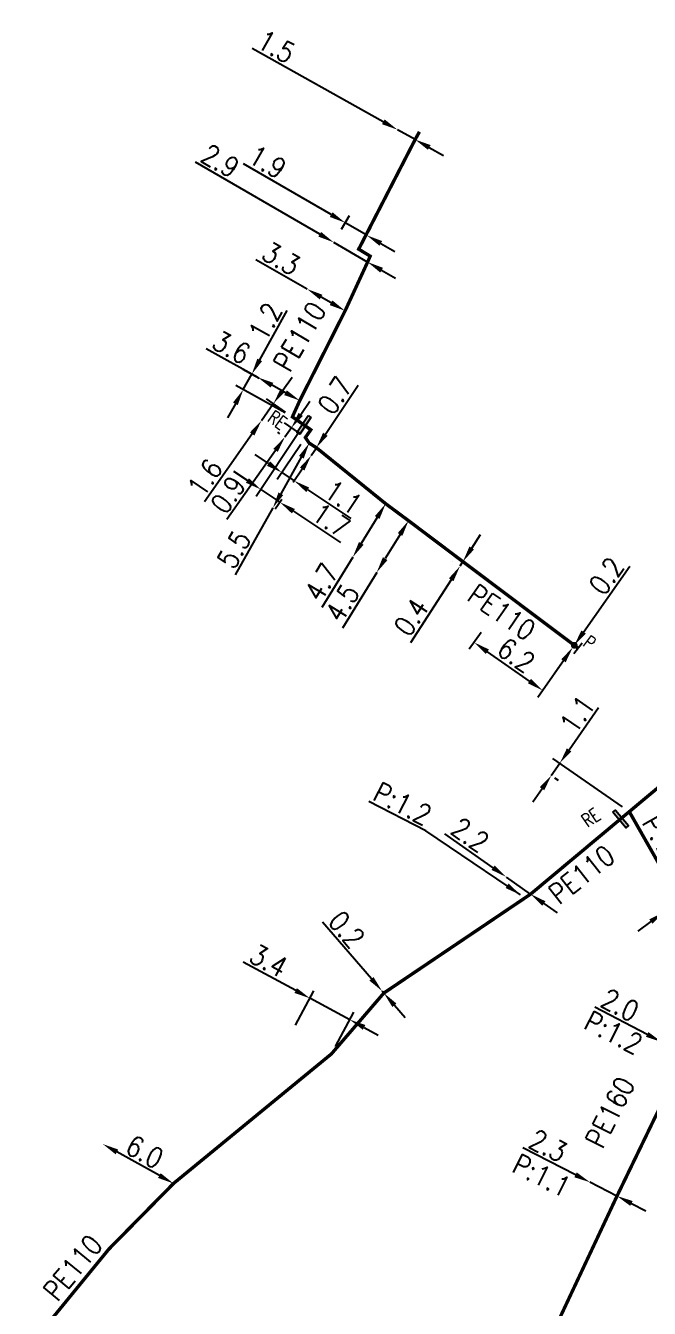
# Model space of a CAD drawing. Header units: millimetres. Extents: x 155997 to 157006, y 121209 to 122008.
# Drawn here: x 156372.4 to 156418.6, y 121912.9 to 122007.9 of the extents above; entities that cross this region are included whole.
import ezdxf
from ezdxf.enums import TextEntityAlignment as Align

# ---------------------------------------------------------------- set-up
doc = ezdxf.new("R2010")
doc.units = ezdxf.units.MM
doc.linetypes.add('L_25_PE', pattern=[2000, 1000, 1000])
doc.layers.get('0').update_dxf_attribs({"linetype": 'CONTINUOUS'})
for name, color, linetype in [('L_150', 1, 'CONTINUOUS'), ('L_300', 7, 'CONTINUOUS'), ('L_340', 7, 'CONTINUOUS')]:
    doc.layers.add(name, color=color, linetype=linetype)
doc.styles.add('G_ROMANS', font='ROMANS.SHX', dxfattribs={"width": 0.75})
doc.styles.get("Standard").update_dxf_attribs({"font": 'romans.shx', "width": 0.85})
doc.dimstyles.get("Standard").update_dxf_attribs({"dimtxt": 1.5, "dimasz": 1.2, "dimexe": 0.625, "dimexo": 0.625, "dimgap": 0.25, "dimtad": 1, "dimdec": 1, "dimzin": 0, "dimdsep": 46, "dimtxsty": 'Standard', "dimcen": -0.5, "dimadec": 0, "dimazin": 0, "dimtfac": 1, "dimtdec": 1, "dimtmove": 0, "dimatfit": 3, "dimfxl": 0, "dimtolj": 1, "dimtzin": 0, "dimarcsym": 0})

# ---------------------------------------------------------------- blocks, each defined once
blk = doc.blocks.new('*D90')
at = {"layer": 'L_150', "color": 0, "linetype": 'Continuous', "lineweight": -2, "transparency": 16777216}
for p, q in [((156398.895, 122000.736), (156389.169, 122006.16)), ((156401.254, 121999.421), (156399.943, 122000.152)), ((156402.302, 121998.837), (156403.35, 121998.252))]:
    blk.add_line(p, q, dxfattribs=at)
at = {"layer": 'L_150', "color": 0, "linetype": 'Continuous', "transparency": 16777216}
for points in [[(156398.993, 122000.911), (156398.798, 122000.561), (156399.943, 122000.152)], [(156402.399, 121999.012), (156402.204, 121998.662), (156401.254, 121999.421)]]:
    blk.add_solid(points, dxfattribs=at)
at = {"layer": 'L_150', "color": 0, "linetype": 'Continuous', "transparency": 16777216, "insert": (156390.961, 122006.305), "char_height": 1.5, "attachment_point": 5, "rotation": 330.85724}
blk.add_mtext('\\A1;1.5', dxfattribs=at)
blk = doc.blocks.new('*D91')
at = {"layer": 'L_150', "color": 0, "linetype": 'Continuous', "lineweight": -2, "transparency": 16777216}
for p, q in [((156395.031, 121993.865), (156388.538, 121997.633)), ((156395.787, 121992.775), (156396.383, 121993.803)), ((156397.669, 121992.334), (156396.069, 121993.263)), ((156397.387, 121991.847), (156397.983, 121992.875)), ((156398.707, 121991.732), (156399.745, 121991.13))]:
    blk.add_line(p, q, dxfattribs=at)
at = {"layer": 'L_150', "color": 0, "linetype": 'Continuous', "transparency": 16777216}
for points in [[(156395.132, 121994.038), (156394.931, 121993.692), (156396.069, 121993.263)], [(156398.808, 121991.905), (156398.607, 121991.559), (156397.669, 121992.334)]]:
    blk.add_solid(points, dxfattribs=at)
at = {"layer": 'L_150', "color": 0, "linetype": 'Continuous', "transparency": 16777216, "insert": (156390.307, 121997.763), "char_height": 1.5, "attachment_point": 5, "rotation": 329.87246}
blk.add_mtext('\\A1;1.9', dxfattribs=at)
blk = doc.blocks.new('*D92')
at = {"layer": 'L_150', "color": 0, "linetype": 'Continuous', "lineweight": -2, "transparency": 16777216}
for p, q in [((156394.186, 121992.409), (156384.978, 121997.753)), ((156397.733, 121990.351), (156395.224, 121991.807)), ((156398.771, 121989.749), (156399.808, 121989.146))]:
    blk.add_line(p, q, dxfattribs=at)
at = {"layer": 'L_150', "color": 0, "linetype": 'Continuous', "transparency": 16777216}
for points in [[(156394.287, 121992.582), (156394.086, 121992.236), (156395.224, 121991.807)], [(156398.871, 121989.922), (156398.67, 121989.576), (156397.733, 121990.351)]]:
    blk.add_solid(points, dxfattribs=at)
at = {"layer": 'L_150', "color": 0, "linetype": 'Continuous', "transparency": 16777216, "insert": (156386.825, 121997.837), "char_height": 1.5, "attachment_point": 5, "rotation": 329.87246}
blk.add_mtext('\\A1;2.9', dxfattribs=at)
blk = doc.blocks.new('*D93')
at = {"layer": 'L_150', "color": 0, "linetype": 'Continuous', "lineweight": -2, "transparency": 16777216}
for p, q in [((156393.246, 121988.354), (156389.452, 121990.526)), ((156395.025, 121987.335), (156394.287, 121987.757))]:
    blk.add_line(p, q, dxfattribs=at)
at = {"layer": 'L_150', "color": 0, "linetype": 'Continuous', "transparency": 16777216}
for points in [[(156394.387, 121987.931), (156394.188, 121987.584), (156393.246, 121988.354)], [(156395.124, 121987.509), (156394.926, 121987.162), (156396.066, 121986.739)]]:
    blk.add_solid(points, dxfattribs=at)
at = {"layer": 'L_150', "color": 0, "linetype": 'Continuous', "transparency": 16777216, "insert": (156391.325, 121990.606), "char_height": 1.5, "attachment_point": 5, "rotation": 330.2081}
blk.add_mtext('\\A1;3.3', dxfattribs=at)
blk = doc.blocks.new('*D94')
at = {"layer": 'L_150', "color": 0, "linetype": 'Continuous', "lineweight": -2, "transparency": 16777216}
for p, q in [((156389.6, 121981.812), (156385.775, 121983.928)), ((156391.656, 121980.674), (156390.65, 121981.231))]:
    blk.add_line(p, q, dxfattribs=at)
at = {"layer": 'L_150', "color": 0, "linetype": 'Continuous', "transparency": 16777216}
for points in [[(156390.747, 121981.406), (156390.553, 121981.056), (156389.6, 121981.812)], [(156391.753, 121980.849), (156391.559, 121980.499), (156392.706, 121980.093)]]:
    blk.add_solid(points, dxfattribs=at)
at = {"layer": 'L_150', "color": 0, "linetype": 'Continuous', "transparency": 16777216, "insert": (156387.646, 121984.035), "char_height": 1.5, "attachment_point": 5, "rotation": 331.04761}
blk.add_mtext('\\A1;3.6', dxfattribs=at)
blk = doc.blocks.new('*D95')
at = {"layer": 'L_150', "color": 0, "linetype": 'Continuous', "lineweight": -2, "transparency": 16777216}
for p, q in [((156389.737, 121983.107), (156391.765, 121986.773)), ((156388.483, 121982.43), (156389.703, 121981.755)), ((156388.517, 121980.903), (156389.156, 121982.057)), ((156391.614, 121979.19), (156387.97, 121981.206)), ((156387.936, 121979.853), (156387.355, 121978.803))]:
    blk.add_line(p, q, dxfattribs=at)
at = {"layer": 'L_150', "color": 0, "linetype": 'Continuous', "transparency": 16777216}
for points in [[(156389.562, 121983.204), (156389.912, 121983.011), (156389.156, 121982.057)], [(156387.761, 121979.95), (156388.111, 121979.756), (156388.517, 121980.903)]]:
    blk.add_solid(points, dxfattribs=at)
at = {"layer": 'L_150', "color": 0, "linetype": 'Continuous', "transparency": 16777216, "insert": (156390.166, 121985.949), "char_height": 1.5, "attachment_point": 5, "rotation": 61.04761}
blk.add_mtext('\\A1;1.2', dxfattribs=at)
blk = doc.blocks.new('*D96')
at = {"layer": 'L_150', "color": 0, "linetype": 'Continuous', "lineweight": -2, "transparency": 16777216}
for p, q in [((156394.602, 121977.602), (156397.03, 121981.238)), ((156393.547, 121976.022), (156393.936, 121976.604)), ((156392.881, 121975.024), (156392.215, 121974.026))]:
    blk.add_line(p, q, dxfattribs=at)
at = {"layer": 'L_150', "color": 0, "linetype": 'Continuous', "transparency": 16777216}
for points in [[(156394.436, 121977.713), (156394.769, 121977.491), (156393.936, 121976.604)], [(156392.715, 121975.135), (156393.048, 121974.913), (156393.547, 121976.022)]]:
    blk.add_solid(points, dxfattribs=at)
at = {"layer": 'L_150', "color": 0, "linetype": 'Continuous', "transparency": 16777216, "insert": (156395.317, 121980.474), "char_height": 1.5, "attachment_point": 5, "rotation": 56.27323}
blk.add_mtext('\\A1;0.7', dxfattribs=at)
blk = doc.blocks.new('*D97')
at = {"layer": 'L_150', "color": 0, "linetype": 'Continuous', "lineweight": -2, "transparency": 16777216}
for p, q in [((156392.775, 121976.839), (156391.041, 121974.241)), ((156390.39, 121975.427), (156389.392, 121976.093)), ((156391.388, 121974.761), (156392.299, 121974.152)), ((156393.297, 121973.486), (156396.478, 121971.362))]:
    blk.add_line(p, q, dxfattribs=at)
at = {"layer": 'L_150', "color": 0, "linetype": 'Continuous', "transparency": 16777216}
for points in [[(156390.501, 121975.593), (156390.279, 121975.26), (156391.388, 121974.761)], [(156393.408, 121973.652), (156393.186, 121973.319), (156392.299, 121974.152)]]:
    blk.add_solid(points, dxfattribs=at)
at = {"layer": 'L_150', "color": 0, "linetype": 'Continuous', "transparency": 16777216, "insert": (156395.942, 121972.922), "char_height": 1.5, "attachment_point": 5, "rotation": 326.27323}
blk.add_mtext('\\A1;1.1', dxfattribs=at)
blk = doc.blocks.new('*D98')
at = {"layer": 'L_340', "color": 0, "linetype": 'Continuous', "lineweight": -2, "transparency": 16777216}
for p, q in [((156392.669, 121977.768), (156389.478, 121972.988)), ((156388.827, 121974.174), (156387.829, 121974.84)), ((156389.825, 121973.508), (156391.239, 121972.564)), ((156391.373, 121972.765), (156390.892, 121972.044)), ((156392.237, 121971.898), (156395.721, 121969.572))]:
    blk.add_line(p, q, dxfattribs=at)
at = {"layer": 'L_340', "color": 0, "linetype": 'Continuous', "transparency": 16777216}
for points in [[(156388.938, 121974.34), (156388.716, 121974.008), (156389.825, 121973.508)], [(156392.348, 121972.064), (156392.126, 121971.731), (156391.239, 121972.564)]]:
    blk.add_solid(points, dxfattribs=at)
at = {"layer": 'L_340', "color": 0, "linetype": 'Continuous', "transparency": 16777216, "insert": (156395.033, 121971.233), "char_height": 1.5, "attachment_point": 5, "rotation": 326.27323}
blk.add_mtext('\\A1;1.7', dxfattribs=at)
blk = doc.blocks.new('*D99')
at = {"layer": 'L_150', "color": 0, "linetype": 'Continuous', "lineweight": -2, "transparency": 16777216}
for p, q in [((156398.443, 121971.433), (156397.262, 121969.518)), ((156396.633, 121968.496), (156394.338, 121964.775))]:
    blk.add_line(p, q, dxfattribs=at)
at = {"layer": 'L_150', "color": 0, "linetype": 'Continuous', "transparency": 16777216}
for points in [[(156398.273, 121971.538), (156398.614, 121971.328), (156399.073, 121972.454)], [(156397.092, 121969.623), (156397.433, 121969.413), (156396.633, 121968.496)]]:
    blk.add_solid(points, dxfattribs=at)
at = {"layer": 'L_150', "color": 0, "linetype": 'Continuous', "transparency": 16777216, "insert": (156394.319, 121966.65), "char_height": 1.5, "attachment_point": 5, "rotation": 58.34126}
blk.add_mtext('\\A1;4.7', dxfattribs=at)
blk = doc.blocks.new('*D100')
at = {"layer": 'L_150', "color": 0, "linetype": 'Continuous', "lineweight": -2, "transparency": 16777216}
for p, q in [((156400.136, 121970.177), (156399.035, 121968.388)), ((156398.406, 121967.366), (156395.865, 121963.236))]:
    blk.add_line(p, q, dxfattribs=at)
at = {"layer": 'L_150', "color": 0, "linetype": 'Continuous', "transparency": 16777216}
for points in [[(156399.966, 121970.282), (156400.306, 121970.072), (156400.765, 121971.199)], [(156398.865, 121968.493), (156399.206, 121968.283), (156398.406, 121967.366)]]:
    blk.add_solid(points, dxfattribs=at)
at = {"layer": 'L_150', "color": 0, "linetype": 'Continuous', "transparency": 16777216, "insert": (156395.844, 121965.111), "char_height": 1.5, "attachment_point": 5, "rotation": 58.39184}
blk.add_mtext('\\A1;4.5', dxfattribs=at)
blk = doc.blocks.new('*D101')
at = {"layer": 'L_150', "color": 0, "linetype": 'Continuous', "lineweight": -2, "transparency": 16777216}
for p, q in [((156392.82, 121975.895), (156391.302, 121973.192)), ((156390.715, 121972.145), (156387.928, 121967.183))]:
    blk.add_line(p, q, dxfattribs=at)
at = {"layer": 'L_150', "color": 0, "linetype": 'Continuous', "transparency": 16777216}
for points in [[(156392.646, 121975.993), (156392.995, 121975.797), (156393.408, 121976.941)], [(156391.128, 121973.29), (156391.477, 121973.094), (156390.715, 121972.145)]]:
    blk.add_solid(points, dxfattribs=at)
at = {"layer": 'L_150', "color": 0, "linetype": 'Continuous', "transparency": 16777216, "insert": (156387.833, 121969.055), "char_height": 1.5, "attachment_point": 5, "rotation": 60.68522}
blk.add_mtext('\\A1;5.5', dxfattribs=at)
blk = doc.blocks.new('*D102')
at = {"layer": 'L_150', "color": 0, "linetype": 'Continuous', "lineweight": -2, "transparency": 16777216}
for p, q in [((156391.446, 121980.854), (156392.135, 121981.837)), ((156390.757, 121979.871), (156389.867, 121978.602)), ((156391.649, 121979.246), (156390.245, 121980.23)), ((156389.178, 121977.62), (156385.647, 121972.583))]:
    blk.add_line(p, q, dxfattribs=at)
at = {"layer": 'L_150', "color": 0, "linetype": 'Continuous', "transparency": 16777216}
for points in [[(156391.282, 121980.969), (156391.61, 121980.739), (156390.757, 121979.871)], [(156389.014, 121977.735), (156389.342, 121977.505), (156389.867, 121978.602)]]:
    blk.add_solid(points, dxfattribs=at)
at = {"layer": 'L_150', "color": 0, "linetype": 'Continuous', "transparency": 16777216, "insert": (156385.686, 121974.381), "char_height": 1.5, "attachment_point": 5, "rotation": 54.96422}
blk.add_mtext('\\A1;1.6', dxfattribs=at)
blk = doc.blocks.new('*D103')
at = {"layer": 'L_150', "color": 0, "linetype": 'Continuous', "lineweight": -2, "transparency": 16777216}
for p, q in [((156405.445, 121969.175), (156406.096, 121970.183)), ((156404.051, 121968.171), (156404.051, 121968.171)), ((156404.268, 121968.506), (156404.268, 121968.506)), ((156404.793, 121968.167), (156404.576, 121967.831)), ((156403.925, 121966.823), (156400.913, 121962.162))]:
    blk.add_line(p, q, dxfattribs=at)
at = {"layer": 'L_150', "color": 0, "linetype": 'Continuous', "transparency": 16777216}
for points in [[(156405.277, 121969.284), (156405.613, 121969.067), (156404.793, 121968.167)], [(156403.757, 121966.932), (156404.093, 121966.715), (156404.576, 121967.831)]]:
    blk.add_solid(points, dxfattribs=at)
at = {"layer": 'L_150', "color": 0, "linetype": 'Continuous', "transparency": 16777216, "insert": (156400.95, 121964.062), "char_height": 1.5, "attachment_point": 5, "rotation": 57.13011}
blk.add_mtext('\\A1;0.4', dxfattribs=at)
blk = doc.blocks.new('*D104')
at = {"layer": 'L_340', "color": 0, "linetype": 'Continuous', "lineweight": -2, "transparency": 16777216}
for p, q in [((156406.141, 121962.922), (156405.267, 121961.676)), ((156409.72, 121959.318), (156406.608, 121961.499)), ((156412.688, 121961.461), (156410.344, 121958.117))]:
    blk.add_line(p, q, dxfattribs=at)
at = {"layer": 'L_340', "color": 0, "linetype": 'Continuous', "transparency": 16777216}
for points in [[(156406.723, 121961.662), (156406.494, 121961.335), (156405.626, 121962.187)], [(156409.835, 121959.482), (156409.606, 121959.154), (156410.703, 121958.629)]]:
    blk.add_solid(points, dxfattribs=at)
at = {"layer": 'L_340', "color": 0, "linetype": 'Continuous', "transparency": 16777216, "insert": (156408.738, 121961.227), "char_height": 1.5, "attachment_point": 5, "rotation": 324.97672}
blk.add_mtext('\\A1;6.2', dxfattribs=at)
blk = doc.blocks.new('*D105')
at = {"layer": 'L_340', "color": 0, "linetype": 'Continuous', "lineweight": -2, "transparency": 16777216}
for p, q in [((156413.735, 121962.956), (156417.154, 121967.834)), ((156412.932, 121961.809), (156413.046, 121961.973)), ((156412.243, 121960.826), (156411.554, 121959.844))]:
    blk.add_line(p, q, dxfattribs=at)
at = {"layer": 'L_340', "color": 0, "linetype": 'Continuous', "transparency": 16777216}
for points in [[(156413.571, 121963.07), (156413.899, 121962.841), (156413.046, 121961.973)], [(156412.079, 121960.941), (156412.407, 121960.712), (156412.932, 121961.809)]]:
    blk.add_solid(points, dxfattribs=at)
at = {"layer": 'L_340', "color": 0, "linetype": 'Continuous', "transparency": 16777216, "insert": (156415.425, 121967.109), "char_height": 1.5, "attachment_point": 5, "rotation": 54.97672}
blk.add_mtext('\\A1;0.2', dxfattribs=at)
blk = doc.blocks.new('L_340_07')
at = {"color": 0, "linetype": 'Continuous', "const_width": 0.25, "flags": 128}
blk.add_lwpolyline([(0, 0), (0.35, 0)], dxfattribs=at)
at = {"color": 0, "linetype": 'Continuous', "flags": 128}
blk.add_lwpolyline([(0.35, -0.5), (0.35, 0.5)], dxfattribs=at)
at = {"color": 0, "linetype": 'Continuous', "width": 0.75, "flags": 3}
for tag, p in [('DEF_LEG', (0.723, -3.465)), ('DEF_COUP', (0.723, -5.965)), ('DEF_TYPE', (0.723, -8.465))]:
    blk.add_attdef(tag, text='', height=1.2, dxfattribs=at).set_placement(p, align=Align.MIDDLE)
blk = doc.blocks.new('*D109')
at = {"layer": 'L_150', "color": 0, "linetype": 'Continuous', "lineweight": -2, "transparency": 16777216}
for p, q in [((156412.66, 121954.223), (156414.846, 121957.362)), ((156411.345, 121952.336), (156411.974, 121953.239)), ((156416.609, 121950.009), (156411.461, 121953.596)), ((156411.589, 121952.166), (156411.858, 121951.979)), ((156410.659, 121951.352), (156409.973, 121950.367))]:
    blk.add_line(p, q, dxfattribs=at)
at = {"layer": 'L_150', "color": 0, "linetype": 'Continuous', "transparency": 16777216}
for points in [[(156412.496, 121954.338), (156412.824, 121954.109), (156411.974, 121953.239)], [(156410.495, 121951.466), (156410.823, 121951.237), (156411.345, 121952.336)]]:
    blk.add_solid(points, dxfattribs=at)
at = {"layer": 'L_150', "color": 0, "linetype": 'Continuous', "transparency": 16777216, "insert": (156413.275, 121956.857), "char_height": 1.5, "attachment_point": 5, "rotation": 55.13394}
blk.add_mtext('\\A1;1.1', dxfattribs=at)
blk = doc.blocks.new('*D110')
at = {"layer": 'L_150', "color": 0, "linetype": 'Continuous', "lineweight": -2, "transparency": 16777216}
for p, q in [((156407.031, 121945.503), (156403.456, 121948.019)), ((156409.811, 121943.546), (156408.012, 121944.812)), ((156410.792, 121942.855), (156411.774, 121942.164))]:
    blk.add_line(p, q, dxfattribs=at)
at = {"layer": 'L_150', "color": 0, "linetype": 'Continuous', "transparency": 16777216}
for points in [[(156407.146, 121945.666), (156406.916, 121945.339), (156408.012, 121944.812)], [(156410.908, 121943.018), (156410.677, 121942.691), (156409.811, 121943.546)]]:
    blk.add_solid(points, dxfattribs=at)
at = {"layer": 'L_150', "color": 0, "linetype": 'Continuous', "transparency": 16777216, "insert": (156405.329, 121947.924), "char_height": 1.5, "attachment_point": 5, "rotation": 324.85613}
blk.add_mtext('\\A1;2.2', dxfattribs=at)
blk = doc.blocks.new('*D111')
at = {"layer": 'L_150', "color": 0, "linetype": 'Continuous', "lineweight": -2, "transparency": 16777216}
for p, q in [((156398.018, 121937.276), (156394.38, 121941.473)), ((156398.935, 121936.218), (156398.804, 121936.369)), ((156399.721, 121935.311), (156400.507, 121934.404))]:
    blk.add_line(p, q, dxfattribs=at)
at = {"layer": 'L_150', "color": 0, "linetype": 'Continuous', "transparency": 16777216}
for points in [[(156398.169, 121937.407), (156397.867, 121937.145), (156398.804, 121936.369)], [(156399.872, 121935.442), (156399.57, 121935.18), (156398.935, 121936.218)]]:
    blk.add_solid(points, dxfattribs=at)
at = {"layer": 'L_150', "color": 0, "linetype": 'Continuous', "transparency": 16777216, "insert": (156396.174, 121940.93), "char_height": 1.5, "attachment_point": 5, "rotation": 310.91677}
blk.add_mtext('\\A1;0.2', dxfattribs=at)
blk = doc.blocks.new('*D113')
at = {"layer": 'L_150', "color": 0, "linetype": 'Continuous', "lineweight": -2, "transparency": 16777216}
for p, q in [((156418.45, 121933.154), (156414.576, 121935.179)), ((156421.285, 121931.671), (156419.513, 121932.598)), ((156422.349, 121931.115), (156423.412, 121930.559))]:
    blk.add_line(p, q, dxfattribs=at)
at = {"layer": 'L_150', "color": 0, "linetype": 'Continuous', "transparency": 16777216}
for points in [[(156418.542, 121933.331), (156418.357, 121932.977), (156419.513, 121932.598)], [(156422.442, 121931.293), (156422.256, 121930.938), (156421.285, 121931.671)]]:
    blk.add_solid(points, dxfattribs=at)
at = {"layer": 'L_150', "color": 0, "linetype": 'Continuous', "transparency": 16777216, "insert": (156416.444, 121935.331), "char_height": 1.5, "attachment_point": 5, "rotation": 332.40029}
blk.add_mtext('\\A1;2.0', dxfattribs=at)
blk = doc.blocks.new('*D114')
at = {"layer": 'L_150', "color": 0, "linetype": 'Continuous', "lineweight": -2, "transparency": 16777216}
for p, q in [((156413.139, 121922.758), (156409.246, 121924.746)), ((156416.211, 121921.188), (156414.208, 121922.212)), ((156417.28, 121920.642), (156418.349, 121920.096))]:
    blk.add_line(p, q, dxfattribs=at)
at = {"layer": 'L_150', "color": 0, "linetype": 'Continuous', "transparency": 16777216}
for points in [[(156413.23, 121922.936), (156413.048, 121922.58), (156414.208, 121922.212)], [(156417.371, 121920.82), (156417.189, 121920.464), (156416.211, 121921.188)]]:
    blk.add_solid(points, dxfattribs=at)
at = {"layer": 'L_150', "color": 0, "linetype": 'Continuous', "transparency": 16777216, "insert": (156411.113, 121924.915), "char_height": 1.5, "attachment_point": 5, "rotation": 332.94145}
blk.add_mtext('\\A1;2.3', dxfattribs=at)
blk = doc.blocks.new('*D116')
at = {"layer": 'L_150', "color": 0, "linetype": 'Continuous', "lineweight": -2, "transparency": 16777216}
for p, q in [((156421.816, 121943.807), (156425.179, 121946.305)), ((156419.689, 121942.227), (156420.853, 121943.092)), ((156418.725, 121941.512), (156417.762, 121940.796))]:
    blk.add_line(p, q, dxfattribs=at)
at = {"layer": 'L_150', "color": 0, "linetype": 'Continuous', "transparency": 16777216}
for points in [[(156421.697, 121943.968), (156421.935, 121943.647), (156420.853, 121943.092)], [(156418.606, 121941.672), (156418.844, 121941.351), (156419.689, 121942.227)]]:
    blk.add_solid(points, dxfattribs=at)
at = {"layer": 'L_150', "color": 0, "linetype": 'Continuous', "transparency": 16777216, "insert": (156423.383, 121946.217), "char_height": 1.5, "attachment_point": 5, "rotation": 36.59827}
blk.add_mtext('\\A1;1.5', dxfattribs=at)
blk = doc.blocks.new('L_340_20')
at = {"linetype": 'Continuous'}
blk.add_hatch(color=0, dxfattribs=at).paths.add_polyline_path([(0.125, 0.75), (-0.125, 0.75), (-0.125, -0.75), (0.125, -0.75)])
at = {"color": 0, "linetype": 'Continuous'}
blk.add_lwpolyline([(-0.125, 0.75), (0.125, 0.75), (0.125, -0.75), (-0.125, -0.75)], close=True, dxfattribs=at)
at = {"color": 0, "linetype": 'Continuous', "width": 0.75}
for tag, height, flags, p in [('RE', 1, 8, (0, 1.867)), ('DEF_LEG', 1.2, 3, (0, -5)), ('DEF_COUP', 1.2, 3, (0, -7.5)), ('DEF_TYPE', 1.2, 3, (0, -10))]:
    blk.add_attdef(tag, text='', height=height, dxfattribs=dict(at, flags=flags)).set_placement(p, align=Align.MIDDLE)
blk = doc.blocks.new('*D193')
at = {"layer": 'L_150', "color": 0, "linetype": 'Continuous', "lineweight": -2, "transparency": 16777216}
blk.add_line((156382.304, 121922.703), (156379.159, 121924.456), dxfattribs=at)
at = {"layer": 'L_150', "color": 0, "linetype": 'Continuous', "transparency": 16777216}
for points in [[(156379.257, 121924.63), (156379.062, 121924.281), (156378.111, 121925.04)], [(156382.401, 121922.878), (156382.207, 121922.529), (156383.352, 121922.119)]]:
    blk.add_solid(points, dxfattribs=at)
at = {"layer": 'L_150', "color": 0, "linetype": 'Continuous', "transparency": 16777216, "insert": (156381.219, 121924.453), "char_height": 1.5, "attachment_point": 5, "rotation": 330.87018}
blk.add_mtext('\\A1;6.0', dxfattribs=at)
blk = doc.blocks.new('*D203')
at = {"layer": 'L_150', "color": 0, "linetype": 'Continuous', "lineweight": -2, "transparency": 16777216}
for p, q in [((156392.405, 121936.402), (156388.501, 121938.499)), ((156392.396, 121933.85), (156393.758, 121936.384)), ((156396.413, 121934.248), (156393.462, 121935.834)), ((156395.348, 121932.265), (156396.709, 121934.799)), ((156397.47, 121933.68), (156398.527, 121933.113))]:
    blk.add_line(p, q, dxfattribs=at)
at = {"layer": 'L_150', "color": 0, "linetype": 'Continuous', "transparency": 16777216}
for points in [[(156392.5, 121936.578), (156392.31, 121936.226), (156393.462, 121935.834)], [(156397.565, 121933.857), (156397.376, 121933.504), (156396.413, 121934.248)]]:
    blk.add_solid(points, dxfattribs=at)
at = {"layer": 'L_150', "color": 0, "linetype": 'Continuous', "transparency": 16777216, "insert": (156390.397, 121938.615), "char_height": 1.5, "attachment_point": 5, "rotation": 331.75377}
blk.add_mtext('\\A1;3.4', dxfattribs=at)
blk = doc.blocks.new('L_300_12')
at = {"color": 0, "linetype": 'Continuous', "const_width": 0.248, "flags": 128}
blk.add_lwpolyline([(-0.126, 0, 1), (0.126, 0, 1)], format="xyb", close=True, dxfattribs=at)
at = {"linetype": 'Continuous', "style": 'G_ROMANS', "width": 0.75}
blk.add_attdef('P', text='', height=1, dxfattribs=at).set_placement((0, 1.331), align=Align.MIDDLE_CENTER)
at = {"color": 0, "linetype": 'Continuous', "width": 0.75, "flags": 3}
for tag, p in [('DEF_LEG', (0, -5)), ('DEF_COUP', (0, -7.5)), ('DEF_TYPE', (0, -10))]:
    blk.add_attdef(tag, text='', height=1.2, dxfattribs=at).set_placement(p, align=Align.MIDDLE)
blk = doc.blocks.new('*D850')
at = {"layer": 'L_150', "color": 0, "linetype": 'Continuous', "lineweight": -2, "transparency": 16777216}
for p, q in [((156392.776, 121979.067), (156393.464, 121980.049)), ((156391.236, 121977.642), (156391.087, 121977.747)), ((156392.61, 121977.717), (156391.575, 121978.443)), ((156392.087, 121978.084), (156391.599, 121977.388)), ((156390.91, 121976.406), (156387.313, 121971.276))]:
    blk.add_line(p, q, dxfattribs=at)
at = {"layer": 'L_150', "color": 0, "linetype": 'Continuous', "transparency": 16777216}
for points in [[(156392.612, 121979.182), (156392.939, 121978.952), (156392.087, 121978.084)], [(156390.746, 121976.521), (156391.073, 121976.291), (156391.599, 121977.388)]]:
    blk.add_solid(points, dxfattribs=at)
at = {"layer": 'L_150', "color": 0, "linetype": 'Continuous', "transparency": 16777216, "insert": (156387.387, 121973.124), "char_height": 1.5, "attachment_point": 5, "rotation": 54.96422}
blk.add_mtext('\\A1;0.9', dxfattribs=at)

msp = doc.modelspace()

# ---------------------------------------------------------------- linework, layer by layer
at = {"layer": 'L_150', "linetype": 'L_25_PE', "ltscale": 0.5, "const_width": 0.25, "flags": 128}
for points in [[(156452.536, 122000), (156451.326, 121996.907), (156446.073, 121983.342), (156440.276, 121969.826), (156439.178, 121967.733), (156432.343, 121960.024), (156429.241, 121958.531), (156422.422, 121954.079), (156417.122, 121949.652), (156416.48, 121949.116), (156409.811, 121943.546), (156398.935, 121936.218), (156395.052, 121931.714), (156383.352, 121922.119), (156378.556, 121917.253), (156370.248, 121907.098), (156366.511, 121901.428), (156364.987, 121898.982), (156362.55, 121894.462), (156360.468, 121889.453), (156358.994, 121885.229), (156357.754, 121879.025), (156356.981, 121864.352), (156363.832, 121863.713)], [(156413.046, 121961.973), (156404.793, 121968.167), (156400.765, 121971.199), (156399.073, 121972.454), (156393.936, 121976.604), (156393.408, 121976.941), (156393.122, 121977.358), (156393.524, 121977.932), (156393.016, 121978.288), (156392.161, 121978.887), (156392.161, 121978.887), (156392.706, 121980.093), (156396.066, 121986.739), (156397.733, 121990.351), (156397.923, 121990.788), (156397.073, 121991.306), (156401.254, 121999.421), (156401.574, 122000)]]:
    msp.add_lwpolyline(points, dxfattribs=at)
at = {"layer": 'L_150', "linetype": 'L_25_PE', "ltscale": 0.5, "const_width": 0.25}
msp.add_lwpolyline([(156434.803, 121766.946), (156434.803, 121766.946), (156433.96, 121768.837), (156433.47, 121773.599), (156429.135, 121792.619), (156429.135, 121792.619), (156427.085, 121801.264), (156418.317, 121841.536), (156416.457, 121847.696), (156411.932, 121868.362), (156409.707, 121878.692), (156408.76, 121889.76), (156408.824, 121895.009), (156409.482, 121903.076), (156411.552, 121911.266), (156416.211, 121921.188), (156416.211, 121921.188), (156421.285, 121931.671), (156425.042, 121939.045), (156423.669, 121940.367), (156420.853, 121943.092), (156417.122, 121949.652)], dxfattribs=at)

# ---------------------------------------------------------------- block references
at = {"layer": 'L_300'}
ref = msp.add_blockref('L_300_12', (156413.046, 121961.973), dxfattribs=dict(at, rotation=6.139549506925891))
ref.add_attrib('P', 'P', dxfattribs={"layer": '0', "linetype": 'Continuous', "height": 1, "rotation": 323.02165, "style": 'G_ROMANS', "width": 0.75}).set_placement((156414.174, 121962.17), align=Align.MIDDLE_CENTER)
at = {"layer": 'L_340'}
ref = msp.add_blockref('L_340_20', (156393.016, 121978.288), dxfattribs=dict(at, rotation=326.1545926333804))
ref.add_attrib('RE', 'RE', dxfattribs={"layer": '0', "color": 0, "linetype": 'Continuous', "height": 1, "rotation": 324.96422, "width": 0.75, "flags": 8}).set_placement((156391.046, 121978.663), align=Align.MIDDLE)
at = {"layer": 'L_340', "rotation": 322.00321888288}
msp.add_blockref('L_340_07', (156413.046, 121961.973), dxfattribs=at)
at = {"layer": 'L_340'}
ref = msp.add_blockref('L_340_20', (156416.48, 121949.116), dxfattribs=dict(at, rotation=39.87081273165179))
ref.add_attrib('RE', 'RE', dxfattribs={"layer": '0', "color": 0, "linetype": 'Continuous', "height": 1, "rotation": 33.37148, "width": 0.75, "flags": 8}).set_placement((156414.269, 121949.219), align=Align.MIDDLE)

# ---------------------------------------------------------------- texts
at = {"layer": 'L_150', "linetype": 'Continuous', "width": 0.85}
for s, rotation, p in [('PE110', 59.52321, (156392.703, 121984.833)), ('PE110', 324.97672, (156407.676, 121964.415)), ('P:1.1', 299.23148, (156419.748, 121947.287)), ('PE110', 38.24558, (156413.598, 121945.003)), ('P:1.2', 332.94145, (156415.948, 121933.3)), ('PE160', 63.4246, (156415.701, 121927.397)), ('P:1.1', 332.94145, (156410.631, 121922.704))]:
    msp.add_text(s, height=1.5, rotation=rotation, dxfattribs=at).set_placement(p, align=Align.MIDDLE)
msp.add_text('PE110', height=1.5, rotation=50.71211, dxfattribs=at).set_placement((156374.738, 121913.296))
at = {"layer": 'L_150', "linetype": 'Continuous', "insert": (156401.945, 121948.571), "char_height": 1.5, "attachment_point": 9, "rotation": 332.89994}
msp.add_mtext('\\A1;P:1.2', dxfattribs=at)

# ---------------------------------------------------------------- dimensions: what is measured, and where the dimension line sits
at = {"layer": 'L_150', "linetype": 'Continuous'}
for base, p1, p2, angle, picture, middle in [((156399.943, 122000.152), (156401.254, 121999.421), (156399.943, 122000.152), 330.85724, '*D90', (156390.474, 122005.432)), ((156395.224, 121991.807), (156397.733, 121990.351), (156395.224, 121991.807), 329.87246, '*D92', (156386.323, 121996.972)), ((156396.069, 121993.263), (156397.073, 121991.306), (156395.473, 121992.235), 329.87246, '*D91', (156389.805, 121996.898)), ((156393.24593, 121988.35362), (156396.0664, 121986.73886), (156393.24593, 121988.35362), 330.2081, '*D93', (156390.82839, 121989.73771)), ((156389.5999, 121981.8118), (156392.706229, 121980.093306), (156389.5999, 121981.8118), 331.047608, '*D94', (156387.162338, 121983.160316)), ((156389.867, 121978.602), (156392.161, 121978.887), (156389.867, 121978.602), 54.96422, '*D102', (156386.505, 121973.807)), ((156393.547, 121976.022), (156393.936, 121976.604), (156393.547, 121976.022), 56.27323, '*D96', (156396.149, 121979.919)), ((156391.599, 121977.388), (156393.122, 121977.358), (156391.748, 121977.283), 54.96422, '*D850', (156388.206, 121972.549)), ((156390.715, 121972.145), (156393.408, 121976.941), (156390.715, 121972.145), 60.68522, '*D101', (156388.705, 121968.565)), ((156392.299, 121974.152), (156393.122, 121977.358), (156392.299, 121974.152), 146.27323, '*D97', (156395.387, 121972.091)), ((156396.6325, 121968.4964), (156399.073094, 121972.45443), (156396.6325, 121968.4964), 58.34126, '*D99', (156395.170393, 121966.12523)), ((156398.406, 121967.366), (156400.765, 121971.199), (156398.406, 121967.366), 58.39184, '*D100', (156396.696, 121964.587)), ((156404.576, 121967.831), (156404.793, 121968.167), (156404.576, 121967.831), 57.13011, '*D103', (156401.79, 121963.519)), ((156411.345, 121952.336), (156417.122, 121949.652), (156411.076, 121952.523), 55.13394, '*D109', (156414.096, 121956.285)), ((156408.012, 121944.812), (156409.811, 121943.546), (156408.012, 121944.812), 324.85613, '*D110', (156404.753, 121947.106)), ((156419.689, 121942.227), (156420.853, 121943.092), (156419.689, 121942.227), 36.59827, '*D116', (156423.979, 121945.414)), ((156398.804, 121936.369), (156398.935, 121936.218), (156398.804, 121936.369), 310.91677, '*D111', (156395.419, 121940.275)), ((156419.513, 121932.598), (156421.285, 121931.671), (156419.513, 121932.598), 332.40029, '*D113', (156415.981, 121934.444)), ((156414.20766, 121922.21174), (156416.21138, 121921.18821), (156414.20766, 121922.21174), 332.94145, '*D114', (156410.65821, 121924.02484))]:
    dim = msp.add_linear_dim(base=base, p1=p1, p2=p2, angle=angle, dimstyle='Standard', dxfattribs=at)
    dim.commit()
    dim.dimension.update_dxf_attribs({"geometry": picture, "text_midpoint": middle, "dimtype": 160})
dim = msp.add_linear_dim(base=(156389.156, 121982.057), p1=(156392.161, 121978.887), p2=(156387.936, 121982.732), angle=241.04761, text='1.2', dimstyle='Standard', dxfattribs=at)
dim.commit()
dim.dimension.update_dxf_attribs({"geometry": '*D95', "text_midpoint": (156391.041, 121985.465), "dimtype": 160})
for base, p1, p2, angle, picture, middle in [((156393.462, 121935.834), (156395.052, 121931.714), (156392.101, 121933.3), 331.75377, '*D203', (156389.924, 121937.734)), ((156378.111, 121925.04), (156383.352, 121922.119), (156378.111, 121925.04), 330.87018, '*D193', (156380.732, 121923.58))]:
    dim = msp.add_linear_dim(base=base, p1=p1, p2=p2, angle=angle, dimstyle='Standard', override={"dimatfit": 0}, dxfattribs=at)
    dim.commit()
    dim.dimension.update_dxf_attribs({"geometry": picture, "text_midpoint": middle, "dimtype": 160})
at = {"layer": 'L_340', "linetype": 'Continuous'}
for base, p1, p2, angle, picture, middle in [((156391.239, 121972.564), (156393.016, 121978.288), (156391.72, 121973.285), 146.27323, '*D98', (156394.478, 121970.401)), ((156412.932, 121961.809), (156413.046, 121961.973), (156412.932, 121961.809), 54.97672, '*D105', (156416.244, 121966.535)), ((156405.626, 121962.187), (156413.046, 121961.973), (156406.499, 121963.434), 324.97672, '*D104', (156408.164, 121960.408))]:
    dim = msp.add_linear_dim(base=base, p1=p1, p2=p2, angle=angle, dimstyle='Standard', dxfattribs=at)
    dim.commit()
    dim.dimension.update_dxf_attribs({"geometry": picture, "text_midpoint": middle, "dimtype": 160})

# ---------------------------------------------------------------- leaders
at = {"layer": 'L_150', "linetype": 'Continuous', "annotation_type": 0, "has_hookline": 1, "hookline_direction": 1, "text_width": 4.493, "horizontal_direction": (0.890212, -0.455546, 0)}
msp.add_leader([(156409.063, 121943.488), (156402.054, 121948.235)], dimstyle='Standard', dxfattribs=at)

doc.saveas('drawing.dxf')
